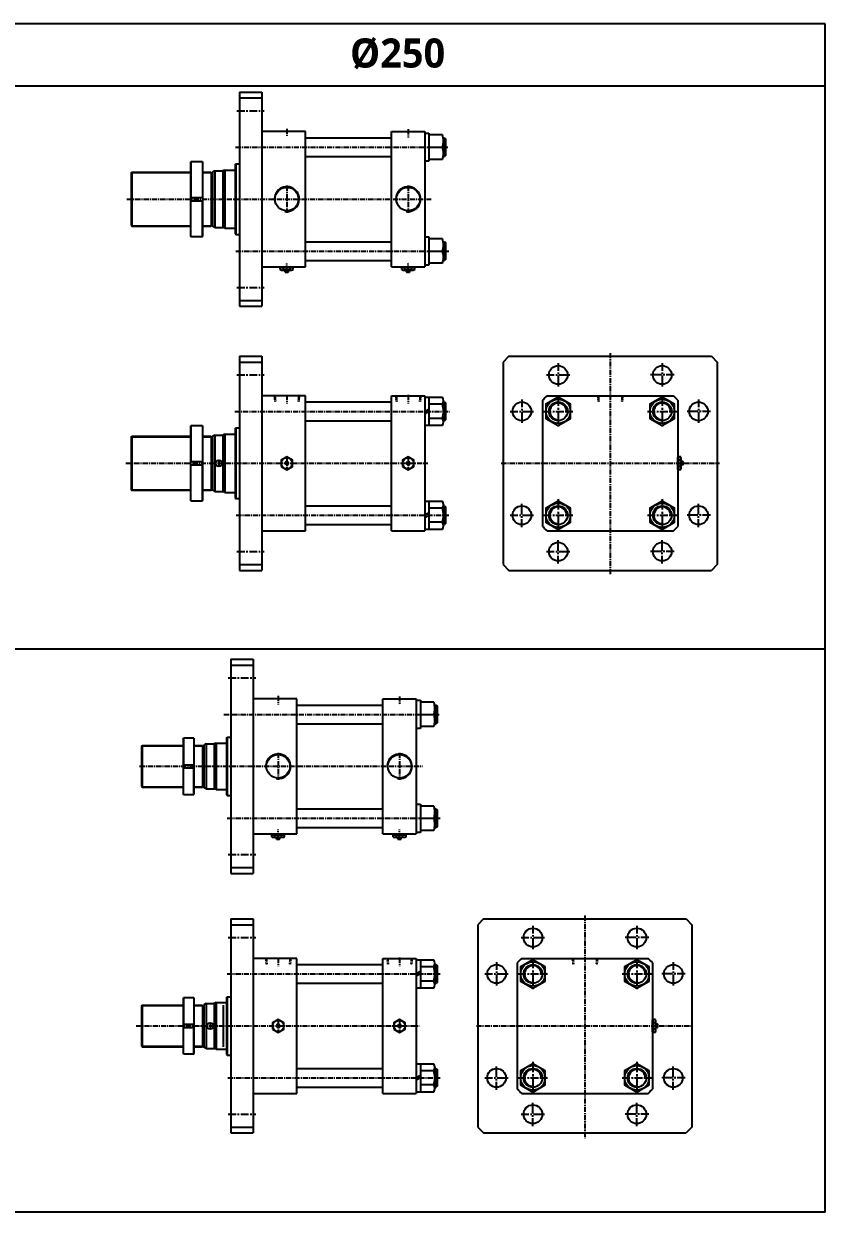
# Model space of a CAD drawing. Extents: x -819 to 9187, y 0 to 4541.
# Drawn here: x 7260 to 9187, y 0 to 2859 of the extents above; entities that cross this region are included whole.
import ezdxf

# ---------------------------------------------------------------- set-up
doc = ezdxf.new("R2010")
doc.units = 0
doc.header["$LTSCALE"] = 10
doc.header["$MEASUREMENT"] = 0
for name, pattern in [('CENTER', [2, 1.25, -0.25, 0.25, -0.25]), ('CENTERX2', [4, 2.5, -0.5, 0.5, -0.5]), ('HIDDEN', [0.375, 0.25, -0.125])]:
    doc.linetypes.add(name, pattern=pattern)
doc.layers.get('0').update_dxf_attribs({"linetype": 'CONTINUOUS'})
doc.layers.get('DEFPOINTS').update_dxf_attribs({"linetype": 'CONTINUOUS'})
for name, color, linetype in [('CEN', 1, 'CENTERX2'), ('DIM', 2, 'CONTINUOUS'), ('ML', 7, 'CONTINUOUS')]:
    doc.layers.add(name, color=color, linetype=linetype)
doc.styles.add('문자', font='romans.shx')

msp = doc.modelspace()

# ---------------------------------------------------------------- linework, layer by layer
for p, q in [((9187.2, 2859.1), (0, 2859.1)), ((9187.2, 0), (9187.2, 2859.1)), ((9187.2, 2709.1), (0, 2709.1)), ((9187.2, 1354.5), (0, 1354.5)), ((9187.2, 0), (0, 0))]:
    msp.add_line(p, q)
at = {"color": 7, "linetype": 'Continuous'}
for p, q in [((7876.6, 2267.7), (7876.6, 2272.7)), ((7876.6, 2272.7), (7882.9, 2272.7)), ((7877.6, 2272.7), (7877.6, 2274.7)), ((7877.6, 2274.7), (7906.8, 2274.7)), ((7879.8, 2266.7), (7904.6, 2266.7)), ((7882.9, 2272.7), (7907.8, 2272.7)), ((7884.4, 2267.7), (7884.4, 2272.7)), ((7888.2, 2267), (7888.2, 2267)), ((7888.2, 2262.2), (7888.2, 2266.7)), ((7888.2, 2262.2), (7888.7, 2261.7)), ((7896.2, 2262.2), (7888.2, 2262.2)), ((7888.7, 2261.7), (7895.7, 2261.7)), ((7896.2, 2262.2), (7895.7, 2261.7)), ((7896.2, 2262.2), (7896.2, 2266.7)), ((7900, 2267.7), (7900, 2272.7)), ((7906.8, 2272.7), (7906.8, 2274.7)), ((7907.8, 2267.7), (7907.8, 2272.7)), ((8168.6, 2267.7), (8168.6, 2272.7)), ((8168.6, 2272.7), (8174.9, 2272.7)), ((8169.6, 2272.7), (8169.6, 2274.7)), ((8169.6, 2274.7), (8198.8, 2274.7)), ((8171.8, 2266.7), (8196.6, 2266.7)), ((8174.9, 2272.7), (8199.8, 2272.7)), ((8176.4, 2267.7), (8176.4, 2272.7)), ((8180.2, 2267), (8180.2, 2267)), ((8180.2, 2262.2), (8180.2, 2266.7)), ((8180.2, 2262.2), (8180.7, 2261.7)), ((8188.2, 2262.2), (8180.2, 2262.2)), ((8180.7, 2261.7), (8187.7, 2261.7)), ((8188.2, 2262.2), (8187.7, 2261.7)), ((8188.2, 2262.2), (8188.2, 2266.7)), ((8192, 2267.7), (8192, 2272.7)), ((8198.8, 2272.7), (8198.8, 2274.7)), ((8199.8, 2267.7), (8199.8, 2272.7)), ((8832.6, 1787.1), (8832.6, 1816.3)), ((8834.6, 1816.3), (8832.6, 1816.3)), ((8839.6, 1817.3), (8834.6, 1817.3)), ((8834.6, 1792.5), (8834.6, 1817.3)), ((8839.6, 1809.5), (8834.6, 1809.5)), ((8840.6, 1789.3), (8840.6, 1814.1)), ((8845.1, 1805.7), (8840.6, 1805.7)), ((8845.1, 1805.7), (8845.6, 1805.2)), ((8845.1, 1805.7), (8845.1, 1797.7)), ((8845.6, 1798.2), (8845.6, 1805.2)), ((8834.6, 1787.1), (8832.6, 1787.1)), ((8839.6, 1793.9), (8834.6, 1793.9)), ((8834.6, 1786.1), (8834.6, 1792.5)), ((8839.6, 1786.1), (8834.6, 1786.1)), ((8840.3, 1797.7), (8840.3, 1797.7)), ((8845.1, 1797.7), (8840.6, 1797.7)), ((8845.1, 1797.7), (8845.6, 1798.2)), ((7855.9, 903.2), (7855.9, 908.2)), ((7855.9, 908.2), (7862.2, 908.2)), ((7856.9, 908.2), (7856.9, 910.2)), ((7856.9, 910.2), (7886.1, 910.2)), ((7859.1, 902.2), (7883.9, 902.2)), ((7862.2, 908.2), (7887.1, 908.2)), ((7863.7, 903.2), (7863.7, 908.2)), ((7867.5, 902.5), (7867.5, 902.5)), ((7867.5, 897.7), (7867.5, 902.2)), ((7867.5, 897.7), (7868, 897.2)), ((7875.5, 897.7), (7867.5, 897.7)), ((7868, 897.2), (7875, 897.2)), ((7875.5, 897.7), (7875, 897.2)), ((7875.5, 897.7), (7875.5, 902.2)), ((7879.3, 903.2), (7879.3, 908.2)), ((7886.1, 908.2), (7886.1, 910.2)), ((7887.1, 903.2), (7887.1, 908.2)), ((8147.9, 903.2), (8147.9, 908.2)), ((8147.9, 908.2), (8154.2, 908.2)), ((8148.9, 908.2), (8148.9, 910.2)), ((8148.9, 910.2), (8178.1, 910.2)), ((8151.1, 902.2), (8175.9, 902.2)), ((8154.2, 908.2), (8179.1, 908.2)), ((8155.7, 903.2), (8155.7, 908.2)), ((8159.5, 902.5), (8159.5, 902.5)), ((8159.5, 897.7), (8159.5, 902.2)), ((8159.5, 897.7), (8160, 897.2)), ((8167.5, 897.7), (8159.5, 897.7)), ((8160, 897.2), (8167, 897.2)), ((8167.5, 897.7), (8167, 897.2)), ((8167.5, 897.7), (8167.5, 902.2)), ((8171.3, 903.2), (8171.3, 908.2)), ((8178.1, 908.2), (8178.1, 910.2)), ((8179.1, 903.2), (8179.1, 908.2)), ((8771.7, 433.6), (8771.7, 462.8)), ((8773.7, 462.8), (8771.7, 462.8)), ((8778.7, 463.8), (8773.7, 463.8)), ((8773.7, 439), (8773.7, 463.8)), ((8779.7, 435.8), (8779.7, 460.6)), ((8773.7, 433.6), (8771.7, 433.6)), ((8778.7, 456), (8773.7, 456)), ((8778.7, 440.4), (8773.7, 440.4)), ((8773.7, 432.6), (8773.7, 439)), ((8778.7, 432.6), (8773.7, 432.6)), ((8779.4, 444.2), (8779.4, 444.2)), ((8784.2, 452.2), (8779.7, 452.2)), ((8784.2, 444.2), (8779.7, 444.2)), ((8784.2, 452.2), (8784.7, 451.7)), ((8784.2, 452.2), (8784.2, 444.2)), ((8784.2, 444.2), (8784.7, 444.7)), ((8784.7, 444.7), (8784.7, 451.7))]:
    msp.add_line(p, q, dxfattribs=at)
for points in [[(7878.7, 1793.9), (7892.2, 1786.1), (7905.7, 1793.9), (7905.7, 1809.5), (7892.2, 1817.3), (7878.7, 1809.5)], [(7890.7, 1804.2), (7889.3, 1801.7), (7890.7, 1799.2), (7893.6, 1799.2), (7895.1, 1801.7), (7893.6, 1804.2)], [(8170.7, 1793.9), (8184.2, 1786.1), (8197.7, 1793.9), (8197.7, 1809.5), (8184.2, 1817.3), (8170.7, 1809.5)], [(8182.7, 1804.2), (8181.3, 1801.7), (8182.7, 1799.2), (8185.6, 1799.2), (8187.1, 1801.7), (8185.6, 1804.2)], [(7858, 440.4), (7871.5, 432.6), (7885, 440.4), (7885, 456), (7871.5, 463.8), (7858, 456)], [(8150, 440.4), (8163.5, 432.6), (8177, 440.4), (8177, 456), (8163.5, 463.8), (8150, 456)], [(7870, 450.7), (7868.6, 448.2), (7870, 445.7), (7872.9, 445.7), (7874.4, 448.2), (7872.9, 450.7)], [(8162, 450.7), (8160.6, 448.2), (8162, 445.7), (8164.9, 445.7), (8166.4, 448.2), (8164.9, 450.7)]]:
    msp.add_lwpolyline(points, close=True, dxfattribs=at)
for centre, radius in [((7892.2, 1801.7), 13.5), ((7892.2, 1801.7), 3.5), ((8184.2, 1801.7), 13.5), ((8184.2, 1801.7), 3.5), ((7871.5, 448.2), 13.5), ((8163.5, 448.2), 13.5), ((7871.5, 448.2), 3.5), ((8163.5, 448.2), 3.5)]:
    msp.add_circle(centre, radius, dxfattribs=at)
for centre, radius, start, end in [((7879.8, 2272.3), 5.62, 235.6158, 270), ((7880.5, 2274.9), 8.22, 241.7006, 298.2994), ((7892.2, 2298.1), 31.3, 255.6172, 270.0141), ((7892.2, 2298.1), 31.3, 269.9859, 284.3828), ((7903.9, 2274.9), 8.22, 241.7006, 298.2994), ((8171.8, 2272.3), 5.62, 235.6158, 270), ((8172.5, 2274.9), 8.22, 241.7006, 298.2994), ((8184.2, 2298.1), 31.3, 255.6172, 270.0141), ((8184.2, 2298.1), 31.3, 269.9859, 284.3828), ((8195.9, 2274.9), 8.22, 241.7006, 298.2994), ((8832.3, 1813.4), 8.22, 331.7006, 28.2994), ((8809.2, 1801.7), 31.3, 359.9859, 14.3828), ((8809.2, 1801.7), 31.3, 345.6172, 0.0141), ((8832.3, 1790), 8.22, 331.7006, 28.2994), ((8834.9, 1789.3), 5.62, 325.6158, 0), ((7859.1, 907.9), 5.62, 235.6158, 270), ((7859.8, 910.5), 8.22, 241.7006, 298.2994), ((7871.5, 933.6), 31.3, 255.6172, 270.0141), ((7871.5, 933.6), 31.3, 269.9859, 284.3828), ((7883.2, 910.5), 8.22, 241.7006, 298.2994), ((8151.1, 907.9), 5.62, 235.6158, 270), ((8151.8, 910.5), 8.22, 241.7006, 298.2994), ((8163.5, 933.6), 31.3, 255.6172, 270.0141), ((8163.5, 933.6), 31.3, 269.9859, 284.3828), ((8175.2, 910.5), 8.22, 241.7006, 298.2994), ((8771.4, 459.9), 8.22, 331.7006, 28.2994), ((8748.3, 448.2), 31.3, 359.9859, 14.3828), ((8748.3, 448.2), 31.3, 345.6172, 0.0141), ((8771.4, 436.5), 8.22, 331.7006, 28.2994), ((8774, 435.8), 5.62, 325.6158, 0)]:
    msp.add_arc(centre, radius, start, end, dxfattribs=at)
at = {"layer": 'CEN', "color": 1, "linetype": 'CENTER', "ltscale": 1.5}
for p, q in [((7772.2, 2649.7), (7838.2, 2649.7)), ((7772.2, 2224.7), (7838.2, 2224.7)), ((8545.1, 2042.7), (8545.1, 1985.7)), ((8795.1, 2042.7), (8795.1, 1985.7)), ((7772.2, 2014.2), (7838.2, 2014.2)), ((8516.6, 2014.2), (8573.6, 2014.2)), ((8823.6, 2014.2), (8766.6, 2014.2)), ((8457.6, 1955.2), (8457.6, 1898.2)), ((8882.6, 1955.2), (8882.6, 1898.2)), ((8429.1, 1926.7), (8486.1, 1926.7)), ((8509.6, 1926.7), (8580.5, 1926.7)), ((8759.6, 1926.7), (8830.5, 1926.7)), ((8911.1, 1926.7), (8854.1, 1926.7)), ((8457.6, 1648.2), (8457.6, 1705.2)), ((8882.6, 1648.2), (8882.6, 1705.2)), ((8429.1, 1676.7), (8486.1, 1676.7)), ((8509.6, 1676.7), (8580.5, 1676.7)), ((8759.6, 1676.7), (8830.5, 1676.7)), ((8911.1, 1676.7), (8854.1, 1676.7)), ((8545.1, 1560.7), (8545.1, 1617.7)), ((8795.1, 1560.7), (8795.1, 1617.7)), ((7772.2, 1589.2), (7838.2, 1589.2)), ((8516.6, 1589.2), (8573.6, 1589.2)), ((8823.6, 1589.2), (8766.6, 1589.2)), ((7751.5, 1285.2), (7817.5, 1285.2)), ((7751.5, 860.2), (7817.5, 860.2)), ((8484.2, 689.2), (8484.2, 632.2)), ((8734.2, 689.2), (8734.2, 632.2)), ((7751.5, 660.7), (7817.5, 660.7)), ((8455.7, 660.7), (8512.7, 660.7)), ((8762.7, 660.7), (8705.7, 660.7)), ((8396.7, 601.7), (8396.7, 544.7)), ((8821.7, 601.7), (8821.7, 544.7)), ((8368.2, 573.2), (8425.2, 573.2)), ((8448.7, 573.2), (8519.6, 573.2)), ((8698.7, 573.2), (8769.6, 573.2)), ((8850.2, 573.2), (8793.2, 573.2)), ((8396.7, 294.7), (8396.7, 351.7)), ((8821.7, 294.7), (8821.7, 351.7)), ((8368.2, 323.2), (8425.2, 323.2)), ((8448.7, 323.2), (8519.6, 323.2)), ((8698.7, 323.2), (8769.6, 323.2)), ((8850.2, 323.2), (8793.2, 323.2)), ((8484.2, 207.2), (8484.2, 264.2)), ((8734.2, 207.2), (8734.2, 264.2)), ((7751.5, 235.7), (7817.5, 235.7)), ((8455.7, 235.7), (8512.7, 235.7)), ((8762.7, 235.7), (8705.7, 235.7))]:
    msp.add_line(p, q, dxfattribs=at)
at = {"layer": 'CEN', "color": 1, "linetype": 'CENTER', "ltscale": 2}
for p, q in [((8545.1, 1965.3), (8545.1, 1888.1)), ((8795.1, 1965.3), (8795.1, 1888.1)), ((8545.1, 1715.3), (8545.1, 1638.1)), ((8795.1, 1715.3), (8795.1, 1638.1)), ((8484.2, 611.8), (8484.2, 534.6)), ((8734.2, 611.8), (8734.2, 534.6)), ((8484.2, 361.8), (8484.2, 284.6)), ((8734.2, 361.8), (8734.2, 284.6))]:
    msp.add_line(p, q, dxfattribs=at)
at = {"layer": 'DEFPOINTS', "color": 0, "linetype": 'ByBlock'}
for p in [(7832.2, 2059.2), (7811.5, 705.7), (7757.5, 615.7)]:
    msp.add_point(p, dxfattribs=at)
at = {"layer": 'DIM'}
for p, q in [((8274.2, 2582.5), (8268.8, 2582.5)), ((8274.2, 2542), (8268.8, 2542)), ((8274.2, 2332.5), (8268.8, 2332.5)), ((8274.2, 2292), (8268.8, 2292)), ((8274.2, 1947), (8269.2, 1947)), ((8234.2, 1932.5), (8224.2, 1926.7)), ((8234.2, 1926.7), (8224.2, 1920.9)), ((8274.2, 1906.5), (8269.2, 1906.5)), ((8274.2, 1697), (8269.2, 1697)), ((8234.2, 1682.5), (8224.2, 1676.7)), ((8234.2, 1676.7), (8224.2, 1670.9)), ((8274.2, 1656.5), (8269.2, 1656.5)), ((8253.5, 1218), (8248.1, 1218)), ((8253.5, 1177.5), (8248.1, 1177.5)), ((8253.5, 968), (8248.1, 968)), ((8253.5, 927.5), (8248.1, 927.5)), ((8213.5, 579), (8203.5, 573.2)), ((8213.5, 573.2), (8203.5, 567.5)), ((8253.5, 593.5), (8248.5, 593.5)), ((8253.5, 553), (8248.5, 553)), ((8253.5, 343.5), (8248.5, 343.5)), ((8213.5, 329), (8203.5, 323.2)), ((8213.5, 323.2), (8203.5, 317.5)), ((8253.5, 303), (8248.5, 303))]:
    msp.add_line(p, q, dxfattribs=at)
for centre in [(8545.1, 1926.7), (8795.1, 1926.7), (8545.1, 1676.7), (8795.1, 1676.7), (8484.2, 573.2), (8734.2, 573.2), (8484.2, 323.2), (8734.2, 323.2)]:
    msp.add_arc(centre, 20.2, 356.0356, 273.9644, dxfattribs=at)
at = {"layer": 'ML'}
for p, q in [((7778.2, 2694.7), (7778.2, 2179.7)), ((7778.2, 2694.7), (7832.2, 2694.7)), ((7832.2, 2694.7), (7832.2, 2179.7)), ((7778.2, 2680.7), (7832.2, 2680.7)), ((7937.2, 2599.7), (7832.2, 2599.7)), ((7937.2, 2274.7), (7937.2, 2599.7)), ((8144.2, 2274.7), (8144.2, 2599.7)), ((8144.2, 2599.7), (8224.2, 2599.7)), ((8224.2, 2599.7), (8224.2, 2274.7)), ((8224.2, 2596.2), (8234.2, 2596.2)), ((8234.2, 2596.2), (8234.2, 2528.2)), ((8266.7, 2591.7), (8234.2, 2591.7)), ((8268.5, 2584.7), (8271.9, 2584.7)), ((8269.2, 2576.9), (8269.2, 2547.5)), ((8271.9, 2584.7), (8271.9, 2539.7)), ((8271.9, 2584.7), (8274.2, 2582.5)), ((8274.2, 2582.5), (8274.2, 2542)), ((8234.2, 2562.2), (8266.7, 2562.2)), ((7660.3, 2526.2), (7661.3, 2527.2)), ((7660.3, 2526.2), (7660.3, 2348.2)), ((7661.3, 2527.2), (7661.3, 2441.2)), ((7689.3, 2527.2), (7661.3, 2527.2)), ((7689.3, 2527.2), (7689.3, 2441.2)), ((7689.3, 2527.2), (7690.3, 2526.2)), ((7690.3, 2348.2), (7690.3, 2526.2)), ((7768.2, 2520.7), (7769.7, 2522.2)), ((7768.2, 2520.7), (7768.2, 2353.7)), ((7769.7, 2522.2), (7769.7, 2352.2)), ((7769.7, 2522.2), (7778.2, 2522.2)), ((8234.2, 2528.2), (8224.2, 2528.2)), ((8266.7, 2532.8), (8234.2, 2532.8)), ((8268.5, 2539.7), (8271.9, 2539.7)), ((8274.2, 2542), (8271.9, 2539.7)), ((7518.2, 2500.7), (7519.7, 2502.2)), ((7518.2, 2500.7), (7518.2, 2373.7)), ((7519.7, 2502.2), (7519.7, 2372.2)), ((7519.7, 2502.2), (7660.3, 2502.2)), ((7690.3, 2502.2), (7710.2, 2502.2)), ((7710.2, 2502.2), (7710.2, 2372.2)), ((7710.2, 2500.7), (7713.2, 2500.7)), ((7719.2, 2505.2), (7713.2, 2501.7)), ((7713.2, 2501.7), (7713.2, 2372.7)), ((7719.2, 2505.2), (7719.2, 2369.2)), ((7719.2, 2505.2), (7738.2, 2505.2)), ((7743.2, 2507.2), (7738.2, 2505.2)), ((7738.2, 2505.2), (7738.2, 2369.2)), ((7743.2, 2507.2), (7743.2, 2367.2)), ((7743.2, 2507.2), (7768.2, 2507.2)), ((7660.3, 2441.2), (7690.3, 2441.2)), ((7660.3, 2433.2), (7690.3, 2433.2)), ((7661.3, 2347.2), (7661.3, 2433.2)), ((7689.3, 2347.2), (7689.3, 2433.2)), ((7518.2, 2373.7), (7519.7, 2372.2)), ((7710.2, 2373.7), (7713.2, 2373.7)), ((7519.7, 2372.2), (7660.3, 2372.2)), ((7660.3, 2348.2), (7661.3, 2347.2)), ((7661.3, 2347.2), (7689.3, 2347.2)), ((7689.3, 2347.2), (7690.3, 2348.2)), ((7690.3, 2372.2), (7710.2, 2372.2)), ((7719.2, 2369.2), (7713.2, 2372.7)), ((7719.2, 2369.2), (7738.2, 2369.2)), ((7743.2, 2367.2), (7738.2, 2369.2)), ((7743.2, 2367.2), (7768.2, 2367.2)), ((7768.2, 2353.7), (7769.7, 2352.2)), ((7769.7, 2352.2), (7778.2, 2352.2)), ((8224.2, 2346.2), (8234.2, 2346.2)), ((8234.2, 2346.2), (8234.2, 2278.2)), ((8266.7, 2341.7), (8234.2, 2341.7)), ((8268.5, 2334.7), (8271.9, 2334.7)), ((8269.2, 2326.9), (8269.2, 2297.5)), ((8271.9, 2334.7), (8271.9, 2289.7)), ((8271.9, 2334.7), (8274.2, 2332.5)), ((8274.2, 2332.5), (8274.2, 2292)), ((8234.2, 2312.2), (8266.7, 2312.2)), ((8268.5, 2289.7), (8271.9, 2289.7)), ((8274.2, 2292), (8271.9, 2289.7)), ((7832.2, 2274.7), (7937.2, 2274.7)), ((8144.2, 2274.7), (8224.2, 2274.7)), ((8234.2, 2278.2), (8224.2, 2278.2)), ((8266.7, 2282.8), (8234.2, 2282.8)), ((7778.2, 2193.7), (7832.2, 2193.7)), ((7778.2, 2179.7), (7832.2, 2179.7)), ((7778.2, 2059.2), (7778.2, 1544.2)), ((7778.2, 2059.2), (7832.2, 2059.2)), ((7832.2, 2059.2), (7832.2, 1544.2)), ((8426.6, 2059.2), (8412.6, 2045.2)), ((8426.6, 2059.2), (8913.6, 2059.2)), ((8913.6, 2059.2), (8927.6, 2045.2)), ((7778.2, 2045.2), (7832.2, 2045.2)), ((8412.6, 2045.2), (8412.6, 1558.2)), ((8927.6, 2045.2), (8927.6, 1558.2)), ((7937.2, 1964.2), (7832.2, 1964.2)), ((7937.2, 1964.2), (7832.2, 1964.2)), ((7937.2, 1639.2), (7937.2, 1964.2)), ((8144.2, 1639.2), (8144.2, 1964.2)), ((8144.2, 1964.2), (8224.2, 1964.2)), ((8224.2, 1964.2), (8224.2, 1639.2)), ((8224.2, 1960.7), (8266.7, 1960.7)), ((8234.2, 1960.7), (8234.2, 1892.7)), ((8269.2, 1952.2), (8269.2, 1901.2)), ((8269.2, 1949.2), (8271.9, 1949.2)), ((8271.9, 1949.2), (8271.9, 1904.2)), ((8271.9, 1949.2), (8274.2, 1947)), ((8274.2, 1947), (8274.2, 1906.5)), ((8507.6, 1953.7), (8507.6, 1649.7)), ((8518.1, 1964.2), (8822, 1964.2)), ((8832.6, 1953.7), (8832.6, 1649.7)), ((8266.7, 1943.7), (8234.2, 1943.7)), ((7660.3, 1890.7), (7661.3, 1891.7)), ((7660.3, 1890.7), (7660.3, 1712.7)), ((7689.3, 1891.7), (7661.3, 1891.7)), ((7661.3, 1891.7), (7661.3, 1805.7)), ((7689.3, 1891.7), (7690.3, 1890.7)), ((7689.3, 1891.7), (7689.3, 1805.7)), ((7690.3, 1712.7), (7690.3, 1890.7)), ((8266.7, 1892.7), (8224.2, 1892.7)), ((8266.7, 1909.7), (8234.2, 1909.7)), ((8269.2, 1904.2), (8271.9, 1904.2)), ((8274.2, 1906.5), (8271.9, 1904.2)), ((7518.2, 1865.2), (7519.7, 1866.7)), ((7518.2, 1865.2), (7518.2, 1738.2)), ((7519.7, 1866.7), (7660.3, 1866.7)), ((7519.7, 1866.7), (7519.7, 1736.7)), ((7690.3, 1866.7), (7710.2, 1866.7)), ((7710.2, 1866.7), (7710.2, 1736.7)), ((7710.2, 1865.2), (7713.2, 1865.2)), ((7719.2, 1869.7), (7713.2, 1866.3)), ((7713.2, 1866.3), (7713.2, 1737.2)), ((7719.2, 1869.7), (7738.2, 1869.7)), ((7719.2, 1869.7), (7719.2, 1733.7)), ((7743.2, 1871.7), (7738.2, 1869.7)), ((7738.2, 1869.7), (7738.2, 1733.7)), ((7743.2, 1871.7), (7743.2, 1731.7)), ((7743.2, 1871.7), (7768.2, 1871.7)), ((7768.2, 1885.2), (7769.7, 1886.7)), ((7768.2, 1885.2), (7768.2, 1718.2)), ((7769.7, 1886.7), (7769.7, 1716.7)), ((7769.7, 1886.7), (7778.2, 1886.7)), ((7660.3, 1805.7), (7690.3, 1805.7)), ((7660.3, 1797.7), (7690.3, 1797.7)), ((7661.3, 1711.7), (7661.3, 1797.7)), ((7689.3, 1711.7), (7689.3, 1797.7)), ((7518.2, 1738.2), (7519.7, 1736.7)), ((7519.7, 1736.7), (7660.3, 1736.7)), ((7690.3, 1736.7), (7710.2, 1736.7)), ((7710.2, 1738.2), (7713.2, 1738.2)), ((7719.2, 1733.7), (7713.2, 1737.2)), ((7719.2, 1733.7), (7738.2, 1733.7)), ((7743.2, 1731.7), (7738.2, 1733.7)), ((7743.2, 1731.7), (7768.2, 1731.7)), ((7768.2, 1718.2), (7769.7, 1716.7)), ((7769.7, 1716.7), (7778.2, 1716.7)), ((7660.3, 1712.7), (7661.3, 1711.7)), ((7661.3, 1711.7), (7689.3, 1711.7)), ((7689.3, 1711.7), (7690.3, 1712.7)), ((8224.2, 1710.7), (8266.7, 1710.7)), ((8234.2, 1710.7), (8234.2, 1642.7)), ((8266.7, 1693.7), (8234.2, 1693.7)), ((8269.2, 1702.2), (8269.2, 1651.2)), ((8269.2, 1699.2), (8271.9, 1699.2)), ((8271.9, 1699.2), (8271.9, 1654.2)), ((8271.9, 1699.2), (8274.2, 1697)), ((8274.2, 1697), (8274.2, 1656.5)), ((8266.7, 1659.7), (8234.2, 1659.7)), ((7832.2, 1639.2), (7937.2, 1639.2)), ((8144.2, 1639.2), (8224.2, 1639.2)), ((8266.7, 1642.7), (8224.2, 1642.7)), ((8269.2, 1654.2), (8271.9, 1654.2)), ((8274.2, 1656.5), (8271.9, 1654.2)), ((8518.1, 1639.2), (8822, 1639.2)), ((7778.2, 1558.2), (7832.2, 1558.2)), ((7778.2, 1544.2), (7832.2, 1544.2)), ((8412.6, 1558.2), (8426.6, 1544.2)), ((8426.6, 1544.2), (8913.6, 1544.2)), ((8927.6, 1558.2), (8913.6, 1544.2)), ((7757.5, 1330.2), (7757.5, 815.2)), ((7757.5, 1330.2), (7811.5, 1330.2)), ((7757.5, 1316.2), (7811.5, 1316.2)), ((7811.5, 1330.2), (7811.5, 815.2)), ((7916.5, 1235.2), (7811.5, 1235.2)), ((7916.5, 910.2), (7916.5, 1235.2)), ((8123.5, 910.2), (8123.5, 1235.2)), ((8123.5, 1235.2), (8203.5, 1235.2)), ((8203.5, 1235.2), (8203.5, 910.2)), ((8203.5, 1231.7), (8213.5, 1231.7)), ((8213.5, 1231.7), (8213.5, 1163.7)), ((8246, 1227.2), (8213.5, 1227.2)), ((8247.8, 1220.2), (8251.2, 1220.2)), ((8248.5, 1212.5), (8248.5, 1183)), ((8251.2, 1220.2), (8251.2, 1175.2)), ((8251.2, 1220.2), (8253.5, 1218)), ((8253.5, 1218), (8253.5, 1177.5)), ((8213.5, 1197.7), (8246, 1197.7)), ((8247.8, 1175.2), (8251.2, 1175.2)), ((8253.5, 1177.5), (8251.2, 1175.2)), ((8213.5, 1163.7), (8203.5, 1163.7)), ((8246, 1168.3), (8213.5, 1168.3)), ((7542.5, 1121.2), (7544, 1122.7)), ((7542.5, 1121.2), (7542.5, 1024.2)), ((7544, 1122.7), (7642.6, 1122.7)), ((7544, 1122.7), (7544, 1022.7)), ((7642.6, 1139.2), (7643.6, 1140.2)), ((7642.6, 1139.2), (7642.6, 1006.2)), ((7643.6, 1140.2), (7643.6, 1076.7)), ((7668.6, 1140.2), (7643.6, 1140.2)), ((7668.6, 1140.2), (7668.6, 1076.7)), ((7668.6, 1140.2), (7669.6, 1139.2)), ((7669.6, 1006.2), (7669.6, 1139.2)), ((7669.6, 1122.7), (7689.5, 1122.7)), ((7689.5, 1122.7), (7689.5, 1022.7)), ((7689.5, 1121.2), (7692.5, 1121.2)), ((7698.5, 1126.7), (7692.5, 1123.3)), ((7692.5, 1123.3), (7692.5, 1022.2)), ((7698.5, 1126.7), (7698.5, 1018.7)), ((7698.5, 1126.7), (7717.5, 1126.7)), ((7722.5, 1128.7), (7717.5, 1126.7)), ((7717.5, 1126.7), (7717.5, 1018.7)), ((7722.5, 1128.7), (7722.5, 1016.7)), ((7722.5, 1128.7), (7747.5, 1128.7)), ((7747.5, 1141.2), (7749, 1142.7)), ((7747.5, 1141.2), (7747.5, 1004.2)), ((7749, 1142.7), (7749, 1002.7)), ((7749, 1142.7), (7757.5, 1142.7)), ((7642.6, 1076.7), (7669.6, 1076.7)), ((7642.6, 1068.7), (7669.6, 1068.7)), ((7643.6, 1005.2), (7643.6, 1068.7)), ((7668.6, 1005.2), (7668.6, 1068.7)), ((7542.5, 1024.2), (7544, 1022.7)), ((7544, 1022.7), (7642.6, 1022.7)), ((7643.6, 1005.2), (7642.6, 1006.2)), ((7643.6, 1005.2), (7668.6, 1005.2)), ((7668.6, 1005.2), (7669.6, 1006.2)), ((7669.6, 1022.7), (7689.5, 1022.7)), ((7689.5, 1024.2), (7692.5, 1024.2)), ((7698.5, 1018.7), (7692.5, 1022.2)), ((7698.5, 1018.7), (7717.5, 1018.7)), ((7722.5, 1016.7), (7717.5, 1018.7)), ((7722.5, 1016.7), (7747.5, 1016.7)), ((7747.5, 1004.2), (7749, 1002.7)), ((7749, 1002.7), (7757.5, 1002.7)), ((8203.5, 981.7), (8213.5, 981.7)), ((8213.5, 981.7), (8213.5, 913.7)), ((8246, 977.2), (8213.5, 977.2)), ((8213.5, 947.7), (8246, 947.7)), ((8247.8, 970.2), (8251.2, 970.2)), ((8248.5, 962.5), (8248.5, 933)), ((8251.2, 970.2), (8251.2, 925.2)), ((8251.2, 970.2), (8253.5, 968)), ((8253.5, 968), (8253.5, 927.5)), ((8246, 918.3), (8213.5, 918.3)), ((8247.8, 925.2), (8251.2, 925.2)), ((8253.5, 927.5), (8251.2, 925.2)), ((7811.5, 910.2), (7916.5, 910.2)), ((8123.5, 910.2), (8203.5, 910.2)), ((8213.5, 913.7), (8203.5, 913.7)), ((7757.5, 829.2), (7811.5, 829.2)), ((7757.5, 815.2), (7811.5, 815.2)), ((7757.5, 705.7), (7757.5, 190.7)), ((7757.5, 705.7), (7811.5, 705.7)), ((7757.5, 691.7), (7811.5, 691.7)), ((7811.5, 705.7), (7811.5, 190.7)), ((8365.7, 705.7), (8351.7, 691.7)), ((8351.7, 691.7), (8351.7, 204.7)), ((8365.7, 705.7), (8852.7, 705.7)), ((8852.7, 705.7), (8866.7, 691.7)), ((8866.7, 691.7), (8866.7, 204.7)), ((7916.5, 610.7), (7811.5, 610.7)), ((7916.5, 610.7), (7811.5, 610.7)), ((7916.5, 285.7), (7916.5, 610.7)), ((8123.5, 285.7), (8123.5, 610.7)), ((8123.5, 610.7), (8203.5, 610.7)), ((8203.5, 610.7), (8203.5, 285.7)), ((8203.5, 607.2), (8246, 607.2)), ((8213.5, 607.2), (8213.5, 539.2)), ((8457.2, 610.7), (8761.2, 610.7)), ((8246, 590.2), (8213.5, 590.2)), ((8248.5, 598.7), (8248.5, 547.7)), ((8248.5, 595.7), (8251.2, 595.7)), ((8251.2, 595.7), (8251.2, 550.7)), ((8251.2, 595.7), (8253.5, 593.5)), ((8253.5, 593.5), (8253.5, 553)), ((8446.7, 600.2), (8446.7, 296.2)), ((8771.7, 600.2), (8771.7, 296.2)), ((8246, 556.2), (8213.5, 556.2)), ((8248.5, 550.7), (8251.2, 550.7)), ((8253.5, 553), (8251.2, 550.7)), ((7642.6, 514.7), (7643.6, 515.7)), ((7642.6, 514.7), (7642.6, 381.7)), ((7643.6, 515.7), (7643.6, 452.2)), ((7668.6, 515.7), (7643.6, 515.7)), ((7668.6, 515.7), (7668.6, 452.2)), ((7668.6, 515.7), (7669.6, 514.7)), ((7669.6, 381.7), (7669.6, 514.7)), ((7747.5, 516.7), (7749, 518.2)), ((7747.5, 516.7), (7747.5, 379.7)), ((7749, 518.2), (7749, 378.2)), ((7749, 518.2), (7757.5, 518.2)), ((8246, 539.2), (8203.5, 539.2)), ((7542.5, 496.7), (7544, 498.2)), ((7542.5, 496.7), (7542.5, 399.7)), ((7544, 498.2), (7642.6, 498.2)), ((7544, 498.2), (7544, 398.2)), ((7669.6, 498.2), (7689.5, 498.2)), ((7689.5, 498.2), (7689.5, 398.2)), ((7689.5, 496.7), (7692.5, 496.7)), ((7698.5, 502.2), (7692.5, 498.8)), ((7692.5, 498.8), (7692.5, 397.7)), ((7698.5, 502.2), (7717.5, 502.2)), ((7698.5, 502.2), (7698.5, 394.2)), ((7722.5, 504.2), (7717.5, 502.2)), ((7717.5, 502.2), (7717.5, 394.2)), ((7722.5, 504.2), (7747.5, 504.2)), ((7722.5, 504.2), (7722.5, 392.2)), ((7642.6, 452.2), (7669.6, 452.2)), ((7642.6, 444.2), (7669.6, 444.2)), ((7643.6, 380.7), (7643.6, 444.2)), ((7668.6, 380.7), (7668.6, 444.2)), ((7542.5, 399.7), (7544, 398.2)), ((7544, 398.2), (7642.6, 398.2)), ((7643.6, 380.7), (7642.6, 381.7)), ((7643.6, 380.7), (7668.6, 380.7)), ((7668.6, 380.7), (7669.6, 381.7)), ((7669.6, 398.2), (7689.5, 398.2)), ((7689.5, 399.7), (7692.5, 399.7)), ((7698.5, 394.2), (7692.5, 397.7)), ((7698.5, 394.2), (7717.5, 394.2)), ((7722.5, 392.2), (7717.5, 394.2)), ((7722.5, 392.2), (7747.5, 392.2)), ((7747.5, 379.7), (7749, 378.2)), ((7749, 378.2), (7757.5, 378.2)), ((8203.5, 357.2), (8246, 357.2)), ((8213.5, 357.2), (8213.5, 289.2)), ((8248.5, 348.7), (8248.5, 297.7)), ((8248.5, 345.7), (8251.2, 345.7)), ((8251.2, 345.7), (8251.2, 300.7)), ((8251.2, 345.7), (8253.5, 343.5)), ((8253.5, 343.5), (8253.5, 303)), ((8246, 340.2), (8213.5, 340.2)), ((8246, 289.2), (8203.5, 289.2)), ((8246, 306.2), (8213.5, 306.2)), ((8248.5, 300.7), (8251.2, 300.7)), ((8253.5, 303), (8251.2, 300.7)), ((7811.5, 285.7), (7916.5, 285.7)), ((8123.5, 285.7), (8203.5, 285.7)), ((8457.2, 285.7), (8761.2, 285.7)), ((7757.5, 204.7), (7811.5, 204.7)), ((8351.7, 204.7), (8365.7, 190.7)), ((8866.7, 204.7), (8852.7, 190.7)), ((7757.5, 190.7), (7811.5, 190.7)), ((8365.7, 190.7), (8852.7, 190.7))]:
    msp.add_line(p, q, dxfattribs=at)
at = {"layer": 'ML', "color": 1, "linetype": 'CENTER'}
for p, q in [((7892.2, 2606.6), (7892.2, 2586.2)), ((8184.2, 2605.4), (8184.2, 2585)), ((7769, 2562.2), (8279.2, 2562.2)), ((7892.2, 2470), (7892.2, 2404.4)), ((8184.2, 2470), (8184.2, 2404.4)), ((7507.9, 2437.2), (8239.1, 2437.2)), ((7770, 2312.2), (8281.6, 2312.2)), ((7892.2, 2264.7), (7892.2, 2285.1)), ((8184.2, 2264.7), (8184.2, 2285.1)), ((8670.1, 2066.9), (8670.1, 1535.2)), ((7892.2, 1966.2), (7892.2, 1945.8)), ((8184.2, 1966.2), (8184.2, 1945.8)), ((7767.2, 1926.7), (8283.8, 1926.7)), ((7505.4, 1801.7), (8231.7, 1801.7)), ((7728.7, 1810), (7728.7, 1793.5)), ((7892.2, 1812.7), (7892.2, 1790.7)), ((8184.2, 1812.7), (8184.2, 1790.7)), ((8408.2, 1801.7), (8933.2, 1801.7)), ((7770.5, 1676.7), (8281.6, 1676.7)), ((7871.5, 1242.1), (7871.5, 1221.7)), ((8163.5, 1240.9), (8163.5, 1220.5)), ((7741.1, 1197.7), (8258.5, 1197.7)), ((7871.5, 1105.5), (7871.5, 1039.9)), ((8163.5, 1105.5), (8163.5, 1039.9)), ((7538.1, 1072.7), (8218.4, 1072.7)), ((7749.2, 947.7), (8260.9, 947.7)), ((7871.5, 900.2), (7871.5, 920.7)), ((8163.5, 900.2), (8163.5, 920.7)), ((8609.2, 713.7), (8609.2, 177.9)), ((7871.5, 612.7), (7871.5, 592.3)), ((8163.5, 612.7), (8163.5, 592.3)), ((7748.8, 573.2), (8263.1, 573.2)), ((7871.5, 459.2), (7871.5, 437.2)), ((8163.5, 459.2), (8163.5, 437.2)), ((7529.7, 448.2), (8211, 448.2)), ((7708, 456.5), (7708, 440)), ((8348.2, 448.2), (8867.9, 448.2)), ((7750.6, 323.2), (8260.9, 323.2))]:
    msp.add_line(p, q, dxfattribs=at)
at = {"layer": 'ML', "color": 7, "linetype": 'Continuous'}
for p, q in [((7937.2, 2584.7), (8144.2, 2584.7)), ((7937.2, 2539.7), (8144.2, 2539.7)), ((7937.2, 2334.7), (8144.2, 2334.7)), ((7937.2, 2289.7), (8144.2, 2289.7)), ((7937.2, 1949.2), (8144.2, 1949.2)), ((7937.2, 1904.2), (8144.2, 1904.2)), ((7937.2, 1699.2), (8144.2, 1699.2)), ((7937.2, 1654.2), (8144.2, 1654.2)), ((7916.5, 1220.2), (8123.5, 1220.2)), ((7916.5, 1175.2), (8123.5, 1175.2)), ((7916.5, 970.2), (8123.5, 970.2)), ((7916.5, 925.2), (8123.5, 925.2)), ((7916.5, 595.7), (8123.5, 595.7)), ((7916.5, 550.7), (8123.5, 550.7)), ((7916.5, 345.7), (8123.5, 345.7)), ((7916.5, 300.7), (8123.5, 300.7))]:
    msp.add_line(p, q, dxfattribs=at)
at = {"layer": 'ML', "color": 2}
for p, q in [((7518.7, 2501.2), (7660.3, 2501.2)), ((7690.3, 2501.2), (7710.2, 2501.2)), ((7518.7, 2373.2), (7660.3, 2373.2)), ((7690.3, 2373.2), (7710.2, 2373.2)), ((7888.7, 2266.9), (7888.7, 2266.9)), ((7888.7, 2261.7), (7888.7, 2266.7)), ((7895.7, 2261.7), (7895.7, 2266.7)), ((8180.7, 2266.9), (8180.7, 2266.9)), ((8180.7, 2261.7), (8180.7, 2266.7)), ((8187.7, 2261.7), (8187.7, 2266.7)), ((7518.7, 1865.7), (7660.3, 1865.7)), ((7690.3, 1865.7), (7710.2, 1865.7)), ((8845.6, 1805.2), (8840.6, 1805.2)), ((8840.4, 1798.2), (8840.4, 1798.2)), ((8845.6, 1798.2), (8840.6, 1798.2)), ((7518.7, 1737.7), (7660.3, 1737.7)), ((7690.3, 1737.7), (7710.2, 1737.7)), ((7543, 1121.7), (7642.6, 1121.7)), ((7669.6, 1121.7), (7689.5, 1121.7)), ((7543, 1023.7), (7642.6, 1023.7)), ((7669.6, 1023.7), (7689.5, 1023.7)), ((7868, 902.4), (7868, 902.4)), ((7868, 897.2), (7868, 902.2)), ((7875, 897.2), (7875, 902.2)), ((8160, 902.4), (8160, 902.4)), ((8160, 897.2), (8160, 902.2)), ((8167, 897.2), (8167, 902.2)), ((7543, 497.2), (7642.6, 497.2)), ((7669.6, 497.2), (7689.5, 497.2)), ((7739, 504.2), (7743.1, 504.2)), ((7739.1, 498.2), (7739.1, 398.2)), ((8779.5, 444.7), (8779.5, 444.7)), ((8784.7, 451.7), (8779.7, 451.7)), ((8784.7, 444.7), (8779.7, 444.7)), ((7543, 399.2), (7642.6, 399.2)), ((7669.6, 399.2), (7689.5, 399.2)), ((7739, 392.2), (7743.1, 392.2))]:
    msp.add_line(p, q, dxfattribs=at)
at = {"layer": 'ML', "color": 6, "linetype": 'HIDDEN'}
for p, q in [((7862.4, 1964.2), (7863.3, 1949.2)), ((7863.8, 1964.2), (7864.8, 1949.2)), ((7920.5, 1964.2), (7919.5, 1949.2)), ((7922, 1964.2), (7921, 1949.2)), ((8154.4, 1964.2), (8155.3, 1949.2)), ((8155.8, 1964.2), (8156.8, 1949.2)), ((8212.5, 1964.2), (8211.5, 1949.2)), ((8214, 1964.2), (8213, 1949.2)), ((8640.2, 1964.2), (8641.2, 1949.2)), ((8641.7, 1964.2), (8642.7, 1949.2)), ((8698.4, 1964.2), (8697.4, 1949.2)), ((8699.9, 1964.2), (8698.9, 1949.2)), ((7841.7, 610.7), (7842.6, 595.7)), ((7843.1, 610.7), (7844.1, 595.7)), ((7899.8, 610.7), (7898.8, 595.7)), ((7901.3, 610.7), (7900.3, 595.7)), ((8133.7, 610.7), (8134.6, 595.7)), ((8135.1, 610.7), (8136.1, 595.7)), ((8191.8, 610.7), (8190.8, 595.7)), ((8193.3, 610.7), (8192.3, 595.7)), ((8579.4, 610.7), (8580.3, 595.7)), ((8580.8, 610.7), (8581.8, 595.7)), ((8637.5, 610.7), (8636.5, 595.7)), ((8639, 610.7), (8638, 595.7))]:
    msp.add_line(p, q, dxfattribs=at)
at = {"layer": 'ML'}
for points in [[(8545.1, 1960.7), (8515.6, 1943.7), (8515.6, 1909.7), (8545.1, 1892.7), (8574.5, 1909.7), (8574.5, 1943.7)], [(8795.1, 1960.7), (8765.6, 1943.7), (8765.6, 1909.7), (8795.1, 1892.7), (8824.5, 1909.7), (8824.5, 1943.7)], [(8545.1, 1710.7), (8515.6, 1693.7), (8515.6, 1659.7), (8545.1, 1642.7), (8574.5, 1659.7), (8574.5, 1693.7)], [(8795.1, 1710.7), (8765.6, 1693.7), (8765.6, 1659.7), (8795.1, 1642.7), (8824.5, 1659.7), (8824.5, 1693.7)], [(8484.2, 607.2), (8454.7, 590.2), (8454.7, 556.2), (8484.2, 539.2), (8513.6, 556.2), (8513.6, 590.2)], [(8734.2, 607.2), (8704.7, 590.2), (8704.7, 556.2), (8734.2, 539.2), (8763.6, 556.2), (8763.6, 590.2)], [(8484.2, 357.2), (8454.7, 340.2), (8454.7, 306.2), (8484.2, 289.2), (8513.6, 306.2), (8513.6, 340.2)], [(8734.2, 357.2), (8704.7, 340.2), (8704.7, 306.2), (8734.2, 289.2), (8763.6, 306.2), (8763.6, 340.2)]]:
    msp.add_lwpolyline(points, close=True, dxfattribs=at)
for centre, radius in [((7892.2, 2437.2), 28.3), ((8184.2, 2437.2), 28.3), ((8545.1, 2014.2), 22.5), ((8795.1, 2014.2), 22.5), ((8457.6, 1926.7), 22.5), ((8545.1, 1926.7), 29.4), ((8545.1, 1926.7), 22.5), ((8795.1, 1926.7), 29.4), ((8795.1, 1926.7), 22.5), ((8882.6, 1926.7), 22.5), ((7728.7, 1801.7), 7.5), ((8457.6, 1676.7), 22.5), ((8545.1, 1676.7), 29.4), ((8545.1, 1676.7), 22.5), ((8795.1, 1676.7), 29.4), ((8795.1, 1676.7), 22.5), ((8882.6, 1676.7), 22.5), ((8545.1, 1589.2), 22.5), ((8795.1, 1589.2), 22.5), ((7871.5, 1072.7), 28.3), ((8163.5, 1072.7), 28.3), ((8484.2, 660.7), 22.5), ((8734.2, 660.7), 22.5), ((8484.2, 573.2), 29.4), ((8734.2, 573.2), 29.4), ((8396.7, 573.2), 22.5), ((8484.2, 573.2), 22.5), ((8734.2, 573.2), 22.5), ((8821.7, 573.2), 22.5), ((7708, 448.2), 7.5), ((8396.7, 323.2), 22.5), ((8484.2, 323.2), 29.4), ((8484.2, 323.2), 22.5), ((8734.2, 323.2), 29.4), ((8734.2, 323.2), 22.5), ((8821.7, 323.2), 22.5), ((8484.2, 235.7), 22.5), ((8734.2, 235.7), 22.5)]:
    msp.add_circle(centre, radius, dxfattribs=at)
for centre, radius, start, end in [((8224.6, 2576.9), 44.6, 340.7252, 19.2748), ((8224.6, 2547.5), 44.6, 340.7252, 19.2748), ((8224.6, 2326.9), 44.6, 340.7252, 19.2748), ((8224.6, 2297.5), 44.6, 340.7252, 19.2748), ((8253.5, 1952.2), 15.7, 327.2209, 32.7791), ((8670.1, 1801.7), 222.5, 133.0853, 136.9147), ((8670.1, 1801.7), 222.5, 43.0853, 46.9147), ((8210.1, 1926.7), 59, 343.2682, 16.7318), ((8253.5, 1901.2), 15.7, 327.2209, 32.7791), ((8253.5, 1702.2), 15.7, 327.2209, 32.7791), ((8210.1, 1676.7), 59, 343.2682, 16.7318), ((8253.5, 1651.2), 15.7, 327.2209, 32.7791), ((8670.1, 1801.7), 222.5, 223.0853, 226.9147), ((8670.1, 1801.7), 222.5, 313.0853, 316.9147), ((8203.9, 1212.5), 44.6, 340.7252, 19.2748), ((8203.9, 1183), 44.6, 340.7252, 19.2748), ((8203.9, 962.5), 44.6, 340.7252, 19.2748), ((8203.9, 933), 44.6, 340.7252, 19.2748), ((8232.8, 598.7), 15.7, 327.2209, 32.7791), ((8609.2, 448.2), 222.5, 133.0853, 136.9147), ((8609.2, 448.2), 222.5, 43.0853, 46.9147), ((8189.4, 573.2), 59, 343.2682, 16.7318), ((8232.8, 547.7), 15.7, 327.2209, 32.7791), ((8232.8, 348.7), 15.7, 327.2209, 32.7791), ((8189.4, 323.2), 59, 343.2682, 16.7318), ((8232.8, 297.7), 15.7, 327.2209, 32.7791), ((8609.2, 448.2), 222.5, 223.0853, 226.9147), ((8609.2, 448.2), 222.5, 313.0853, 316.9147)]:
    msp.add_arc(centre, radius, start, end, dxfattribs=at)
at = {"layer": 'ML', "color": 2}
for centre, radius, start, end in [((7892.2, 2437.2), 29.8, 260.1793, 185.8112), ((8184.2, 2437.2), 29.8, 260.1793, 185.8112), ((7892.2, 1801.7), 4, 270, 180), ((8184.2, 1801.7), 4, 270, 180), ((7871.5, 1072.7), 29.8, 260.1793, 185.8112), ((8163.5, 1072.7), 29.8, 260.1793, 185.8112), ((7871.5, 448.2), 4, 270, 180), ((8163.5, 448.2), 4, 270, 180)]:
    msp.add_arc(centre, radius, start, end, dxfattribs=at)

# ---------------------------------------------------------------- texts
at = {"insert": (8044.3, 2823.7), "char_height": 70, "attachment_point": 1, "style": '문자'}
msp.add_mtext_dynamic_manual_height_columns('{\\fMalgun Gothic|b1|i0|c129|p50;%%C250}', width=124.533, gutter_width=16, heights=[-75.6], dxfattribs=at)

doc.saveas('drawing.dxf')
